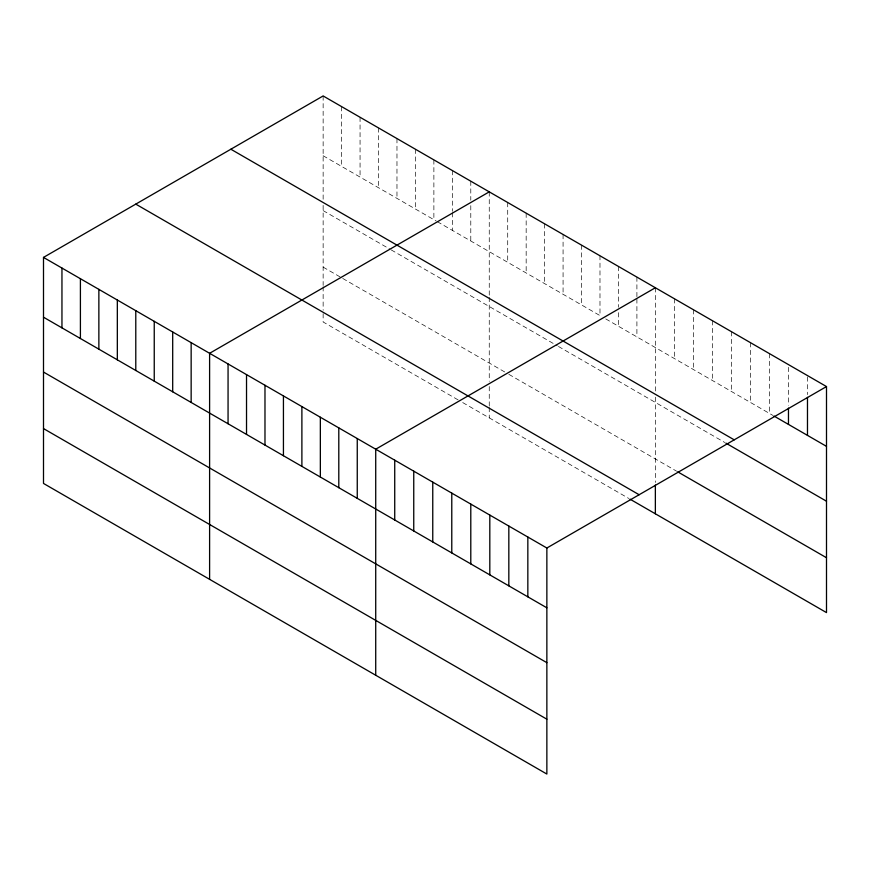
<?xml version="1.0" encoding="UTF-8"?>
<svg xmlns="http://www.w3.org/2000/svg" width="870" height="870" viewBox="0 0 870 870"><rect width="100%" height="100%" fill="white"/><g stroke="black" fill="none" stroke-linecap="round" stroke-linejoin="round"><path stroke-width="0.65" stroke-dasharray="4.35 3.26" d="M323.14 155.752L436.185 221.013M437.338 221.687L599.985 315.582L599.985 255.791M605.759 318.92L772.81 415.36M323.14 210.605L390.043 249.233M391.195 249.897L557.311 345.803M558.464 346.467L724.71 442.449M323.14 267.133L341.595 277.78M342.747 278.454L506.557 373.023M508.863 374.35L676.61 471.203M458.109 399.906L323.14 321.987L323.14 311.536M462.72 402.571L628.825 498.466M807.48 376.938L807.48 394.61M788.47 367.325L788.47 405.376M769.45 353.622L769.45 413.424M750.44 342.649L750.44 402.451M731.42 331.666L731.42 391.467M712.41 320.693L712.41 380.484M693.39 309.709L693.39 369.511M674.37 298.736L674.37 358.527M655.36 287.752L655.36 391.957M655.36 397.188L655.36 482.437M636.905 277.095L636.905 297.486M636.905 298.845L636.905 336.897M618.45 266.448L618.45 307.219M618.45 312.656L618.45 326.239M581.53 245.133L581.53 304.935M563.075 234.476L563.075 294.277M544.62 223.818L544.62 283.62M526.165 213.161L526.165 272.962M507.71 202.514L507.71 262.305M489.255 191.857L489.255 296.061M489.255 297.366L489.255 381.321M489.255 386.541L489.255 406.138M489.255 407.443L489.255 417.883M470.79 181.199L470.79 200.22M470.79 205.657L470.79 241.001M452.335 170.542L452.335 211.312M452.335 212.671L452.335 230.343M433.88 159.884L433.88 219.686M415.425 149.227L415.425 209.028M396.97 138.58L396.97 198.371M378.515 127.923L378.515 187.713M360.06 117.265L360.06 177.067M341.595 106.608L341.595 166.409M323.14 95.95L323.14 200.154M323.14 205.385L323.14 285.414M323.14 286.719L323.14 310.231"/><path stroke-width="1.3" d="M43.5 257.4L546.86 548.013L546.86 774.05L43.5 483.437L43.5 257.4L323.14 95.95L826.5 386.563L826.5 612.6L629.978 499.141M489.255 191.857L209.605 353.307L209.605 579.333M655.36 287.752L375.72 449.203L375.72 675.24M546.86 548.013L826.5 386.563M773.93 416.012L826.5 446.364M230.865 149.227L734.215 439.839M725.83 443.102L826.5 501.218M677.73 471.844L826.5 557.735M135.785 204.124L639.135 494.736M43.5 317.202L546.86 607.815M43.5 372.055L546.86 662.668M43.5 428.584L546.86 719.186M807.48 397.329L807.48 435.381M788.47 408.095L788.47 424.408M655.36 485.058L655.36 513.789M527.84 537.04L527.84 596.831M508.83 526.056L508.83 585.858M489.81 515.073L489.81 574.874M470.79 504.1L470.79 563.901M451.78 493.116L451.78 552.918M432.76 482.143L432.76 541.934M413.75 471.159L413.75 530.961M394.73 460.186L394.73 519.977M357.255 438.545L357.255 498.347M338.8 427.899L338.8 487.689M320.345 417.241L320.345 477.032M301.89 406.584L301.89 466.385M283.435 395.926L283.435 455.728M264.98 385.269L264.98 445.07M246.525 374.611L246.525 434.413M228.06 363.964L228.06 423.755M191.15 342.649L191.15 402.451M172.695 331.992L172.695 391.794M154.24 321.334L154.24 381.136M135.785 310.677L135.785 370.479M117.33 300.03L117.33 359.821M98.865 289.373L98.865 349.164M80.41 278.715L80.41 338.517M61.955 268.058L61.955 327.859"/></g></svg>
